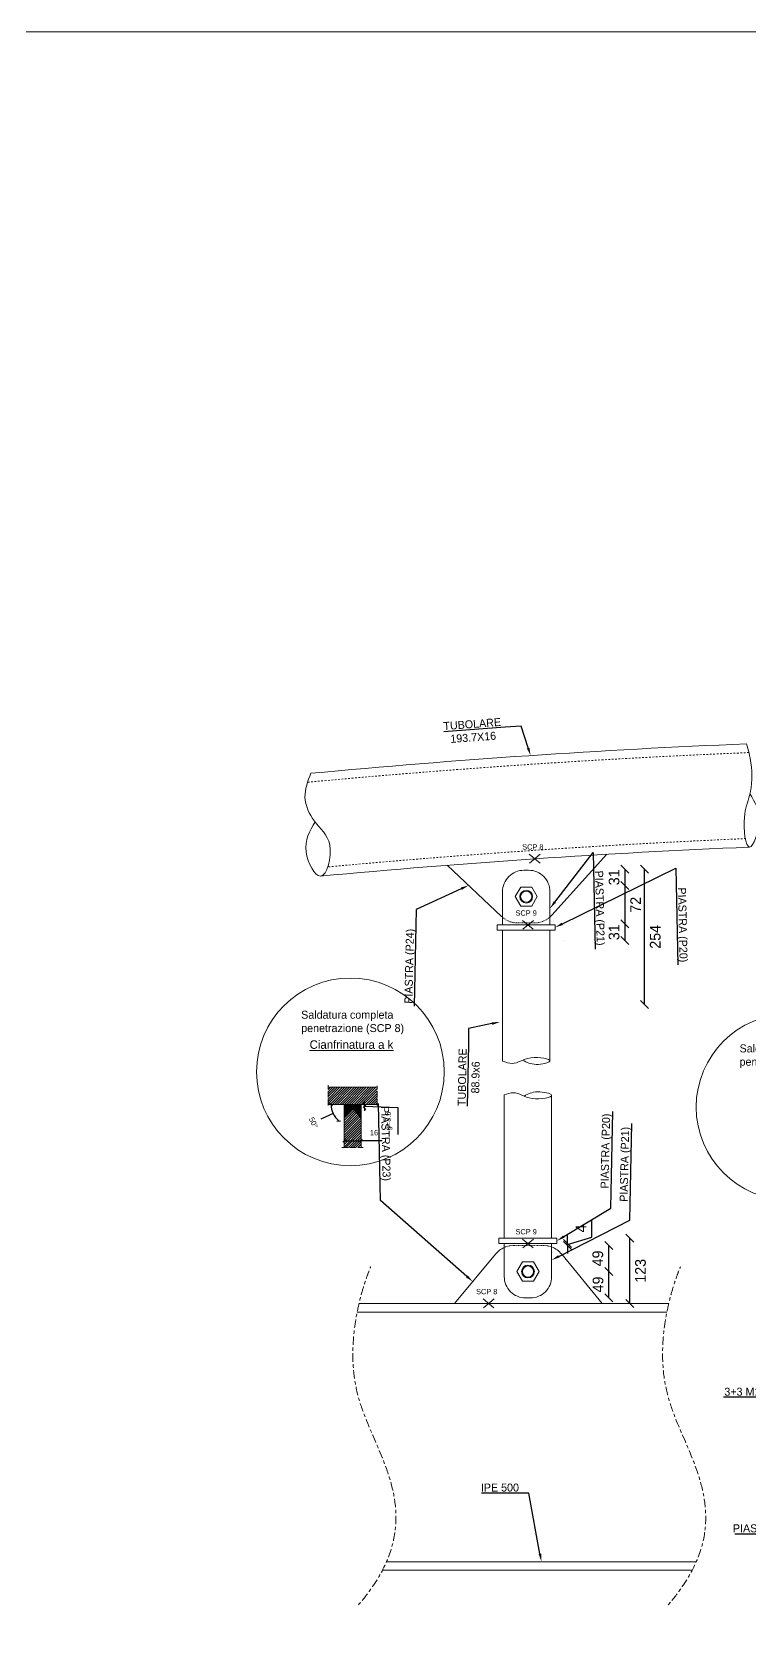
# Model space of a CAD drawing. Header units: millimetres. Extents: x -6949 to 549764, y -83146 to 127128.
# Drawn here: x 57892 to 59238, y -46576 to -43576 of the extents above; entities that cross this region are included whole.
import ezdxf
from ezdxf import colors
from ezdxf.entities.mleader import LeaderData, LeaderLine
from ezdxf.math import Vec2, Vec3

# ---------------------------------------------------------------- set-up
doc = ezdxf.new("R2010")
doc.units = ezdxf.units.MM
for name, pattern in [('ACAD_ISO02W100', [15, 12, -3]), ('Centro', [31.75, 6.35, -4.7625, 15.875, -4.7625]), ('Tratto', [6.35, 3.175, -3.175])]:
    doc.linetypes.add(name, pattern=pattern)
for name, color, linetype, lineweight in [('bulloni', 5, 'Continuous', 9), ('LINEA DI SEZIONE', 1, 'Centro', 9), ('piastra', 6, 'Continuous', 18), ('S-BEAM', 5, 'Continuous', 18), ('sezione', 1, 'ACAD_ISO02W100', 20), ('tratteggio', 253, 'Tratto', 15)]:
    doc.layers.add(name, color=color, linetype=linetype, lineweight=lineweight)
doc.layers.add('quote', color=7, linetype='Continuous', lineweight=5, true_color=0x383838)
doc.styles.get("Standard").update_dxf_attribs({"font": ''})
doc.styles.get('Standard').set_extended_font_data('Bahnschrift Light')
doc.dimstyles.new('per cianfrini', dxfattribs={"dimtxt": 10, "dimasz": 5, "dimexe": 0.18, "dimexo": 0.0625, "dimgap": 10, "dimtad": 2, "dimdec": 0, "dimlfac": 0.5, "dimzin": 0, "dimdsep": 46, "dimtxsty": 'Standard', "dimblk": 'OBLIQUE', "dimcen": 0, "dimse1": 1, "dimse2": 1, "dimadec": 0, "dimazin": 0, "dimtfac": 1, "dimtdec": 0, "dimtofl": 0, "dimtmove": 1, "dimatfit": 3, "dimfxl": 1, "dimtolj": 1, "dimtzin": 0, "dimarcsym": 1})
doc.dimstyles.new('Q 1_15', dxfattribs={"dimtxt": 20, "dimasz": 15, "dimexe": 0.18, "dimexo": 0.0625, "dimgap": 10, "dimtad": 2, "dimdec": 0, "dimzin": 0, "dimdsep": 46, "dimtxsty": 'Standard', "dimblk": 'OBLIQUE', "dimcen": 0, "dimse1": 1, "dimse2": 1, "dimadec": 0, "dimazin": 0, "dimtfac": 1, "dimtdec": 0, "dimtofl": 0, "dimtmove": 1, "dimatfit": 3, "dimfxl": 1, "dimtolj": 1, "dimtzin": 0, "dimarcsym": 1})

# ---------------------------------------------------------------- blocks, each defined once
blk = doc.blocks.new('_Oblique')
at = {"color": 0, "linetype": 'ByBlock', "lineweight": -2}
blk.add_line((-0.5, -0.5), (0.5, 0.5), dxfattribs=at)
blk = doc.blocks.new('*D1170')
at = {"layer": 'Defpoints', "color": 0, "transparency": 16777216}
for p in [(58888.6, -45145.5), (58858.7, -45176.7), (59003.7, -45176.7)]:
    blk.add_point(p, dxfattribs=at)
at = {"layer": 'quote', "color": 0, "lineweight": -2, "transparency": 16777216}
blk.add_line((59003.7, -45145.5), (59003.7, -45176.7), dxfattribs=at)
at = {"layer": 'quote', "color": 0, "lineweight": -2, "transparency": 16777216, "xscale": 15, "yscale": 15, "zscale": 15}
for p, rotation in [((59003.7, -45145.5), 90), ((59003.7, -45176.7), 270)]:
    blk.add_blockref('_Oblique', p, dxfattribs=dict(at, rotation=rotation))
at = {"layer": 'quote', "color": 0, "transparency": 16777216, "insert": (58983.5, -45161.1), "char_height": 20, "attachment_point": 5, "rotation": 90}
blk.add_mtext('\\A1;31', dxfattribs=at)
blk = doc.blocks.new('*D1171')
at = {"layer": 'Defpoints', "color": 0, "transparency": 16777216}
for p in [(58858.7, -45176.7), (58858.7, -45248.5), (59003.7, -45248.5)]:
    blk.add_point(p, dxfattribs=at)
at = {"layer": 'quote', "color": 0, "lineweight": -2, "transparency": 16777216}
blk.add_line((59003.7, -45176.7), (59003.7, -45248.5), dxfattribs=at)
at = {"layer": 'quote', "color": 0, "lineweight": -2, "transparency": 16777216, "xscale": 15, "yscale": 15, "zscale": 15}
for p, rotation in [((59003.7, -45176.7), 90), ((59003.7, -45248.5), 270)]:
    blk.add_blockref('_Oblique', p, dxfattribs=dict(at, rotation=rotation))
at = {"layer": 'quote', "color": 0, "transparency": 16777216, "insert": (59023.8, -45212.6), "char_height": 20, "attachment_point": 5, "rotation": 90}
blk.add_mtext('\\A1;72', dxfattribs=at)
blk = doc.blocks.new('*D1172')
at = {"layer": 'Defpoints', "color": 0, "transparency": 16777216}
for p in [(58858.7, -45248.5), (58888.8, -45279.5), (59003.7, -45279.5)]:
    blk.add_point(p, dxfattribs=at)
at = {"layer": 'quote', "color": 0, "lineweight": -2, "transparency": 16777216}
blk.add_line((59003.7, -45248.5), (59003.7, -45279.5), dxfattribs=at)
at = {"layer": 'quote', "color": 0, "lineweight": -2, "transparency": 16777216, "xscale": 15, "yscale": 15, "zscale": 15}
for p, rotation in [((59003.7, -45248.5), 90), ((59003.7, -45279.5), 270)]:
    blk.add_blockref('_Oblique', p, dxfattribs=dict(at, rotation=rotation))
at = {"layer": 'quote', "color": 0, "transparency": 16777216, "insert": (58983.5, -45264), "char_height": 20, "attachment_point": 5, "rotation": 90}
blk.add_mtext('\\A1;31', dxfattribs=at)
blk = doc.blocks.new('*D1173')
at = {"layer": 'Defpoints', "color": 0, "transparency": 16777216}
for p in [(58888.6, -45145.5), (59040.4, -45145.5), (58883.8, -45399.8)]:
    blk.add_point(p, dxfattribs=at)
at = {"layer": 'quote', "color": 0, "lineweight": -2, "transparency": 16777216}
blk.add_line((59040.4, -45399.8), (59040.4, -45145.5), dxfattribs=at)
at = {"layer": 'quote', "color": 0, "lineweight": -2, "transparency": 16777216, "xscale": 15, "yscale": 15, "zscale": 15}
for p, rotation in [((59040.4, -45145.5), 90), ((59040.4, -45399.8), 270)]:
    blk.add_blockref('_Oblique', p, dxfattribs=dict(at, rotation=rotation))
at = {"layer": 'quote', "color": 0, "transparency": 16777216, "insert": (59060.6, -45272.6), "char_height": 20, "attachment_point": 5, "rotation": 90}
blk.add_mtext('\\A1;254', dxfattribs=at)
blk = doc.blocks.new('*D1174')
at = {"layer": 'Defpoints', "color": 0, "transparency": 16777216}
for p in [(58821.9, -45837.5), (59012.8, -45837.5), (58817, -45960)]:
    blk.add_point(p, dxfattribs=at)
at = {"layer": 'quote', "color": 0, "lineweight": -2, "transparency": 16777216}
blk.add_line((59012.8, -45960), (59012.8, -45837.5), dxfattribs=at)
at = {"layer": 'quote', "color": 0, "lineweight": -2, "transparency": 16777216, "xscale": 15, "yscale": 15, "zscale": 15}
for p, rotation in [((59012.8, -45837.5), 90), ((59012.8, -45960), 270)]:
    blk.add_blockref('_Oblique', p, dxfattribs=dict(at, rotation=rotation))
at = {"layer": 'quote', "color": 0, "transparency": 16777216, "insert": (59033, -45898.8), "char_height": 20, "attachment_point": 5, "rotation": 90}
blk.add_mtext('\\A1;123', dxfattribs=at)
blk = doc.blocks.new('*D1175')
at = {"layer": 'Defpoints', "color": 0, "transparency": 16777216}
for p in [(58822, -45900.1), (58973.5, -45900.1), (58822, -45949.6)]:
    blk.add_point(p, dxfattribs=at)
at = {"layer": 'quote', "color": 0, "lineweight": -2, "transparency": 16777216}
blk.add_line((58973.5, -45949.6), (58973.5, -45900.1), dxfattribs=at)
at = {"layer": 'quote', "color": 0, "lineweight": -2, "transparency": 16777216, "xscale": 15, "yscale": 15, "zscale": 15}
for p, rotation in [((58973.5, -45900.1), 90), ((58973.5, -45949.6), 270)]:
    blk.add_blockref('_Oblique', p, dxfattribs=dict(at, rotation=rotation))
at = {"layer": 'quote', "color": 0, "transparency": 16777216, "insert": (58953.4, -45924.4), "char_height": 20, "attachment_point": 5, "rotation": 90}
blk.add_mtext('\\A1;49', dxfattribs=at)
blk = doc.blocks.new('*D1176')
at = {"layer": 'Defpoints', "color": 0, "transparency": 16777216}
for p in [(58822, -45851.1), (58973.5, -45851.1), (58822, -45900.1)]:
    blk.add_point(p, dxfattribs=at)
at = {"layer": 'quote', "color": 0, "lineweight": -2, "transparency": 16777216}
blk.add_line((58973.5, -45900.1), (58973.5, -45851.1), dxfattribs=at)
at = {"layer": 'quote', "color": 0, "lineweight": -2, "transparency": 16777216, "xscale": 15, "yscale": 15, "zscale": 15}
for p, rotation in [((58973.5, -45851.1), 90), ((58973.5, -45900.1), 270)]:
    blk.add_blockref('_Oblique', p, dxfattribs=dict(at, rotation=rotation))
at = {"layer": 'quote', "color": 0, "transparency": 16777216, "insert": (58953, -45875.6), "char_height": 20, "attachment_point": 5, "rotation": 90}
blk.add_mtext('\\A1;49', dxfattribs=at)
blk = doc.blocks.new('*D1177')
at = {"layer": 'Defpoints', "color": 0, "transparency": 16777216}
for p in [(58817, -45847.5), (58817, -45851.1), (58896.2, -45847.5)]:
    blk.add_point(p, dxfattribs=at)
at = {"layer": 'quote', "color": 0, "lineweight": -2, "transparency": 16777216}
for p, q in [((58941.4, -45835.7), (58941.4, -45802.9)), ((58896.2, -45847.5), (58896.2, -45832.5)), ((58896.2, -45849.3), (58941.4, -45835.7)), ((58896.2, -45851.1), (58896.2, -45847.5)), ((58896.2, -45851.1), (58896.2, -45866.1))]:
    blk.add_line(p, q, dxfattribs=at)
at = {"layer": 'quote', "color": 0, "lineweight": -2, "transparency": 16777216, "xscale": 15, "yscale": 15, "zscale": 15}
for p, rotation in [((58896.2, -45847.5), 270), ((58896.2, -45851.1), 90)]:
    blk.add_blockref('_Oblique', p, dxfattribs=dict(at, rotation=rotation))
at = {"layer": 'quote', "color": 0, "transparency": 16777216, "insert": (58921.4, -45819.3), "char_height": 20, "attachment_point": 5, "rotation": 90}
blk.add_mtext('\\A1;4', dxfattribs=at)
blk = doc.blocks.new('*D1920')
at = {"layer": 'Defpoints', "color": 0, "transparency": 16777216}
for p in [(58503.3, -45586.7), (58515.4, -45586.7), (58493.3, -45593.7)]:
    blk.add_point(p, dxfattribs=at)
at = {"layer": 'quote', "color": 0, "lineweight": -2, "transparency": 16777216}
for p, q in [((58515.4, -45586.7), (58515.4, -45581.7)), ((58515.4, -45593.7), (58515.4, -45586.7)), ((58515.4, -45590.2), (58577.8, -45592.6)), ((58577.8, -45592.6), (58577.8, -45643.1)), ((58515.4, -45593.7), (58515.4, -45598.7))]:
    blk.add_line(p, q, dxfattribs=at)
at = {"layer": 'quote', "color": 0, "lineweight": -2, "transparency": 16777216, "xscale": 5, "yscale": 5, "zscale": 5}
for p, rotation in [((58515.4, -45586.7), 270), ((58515.4, -45593.7), 90)]:
    blk.add_blockref('_Oblique', p, dxfattribs=dict(at, rotation=rotation))
at = {"layer": 'quote', "color": 0, "transparency": 16777216, "insert": (58561.3, -45617.9), "char_height": 10, "attachment_point": 5, "rotation": 90}
blk.add_mtext('\\A1;g=3.5', dxfattribs=at)
blk = doc.blocks.new('*D1921')
at = {"layer": 'Defpoints', "color": 0, "transparency": 16777216}
for p in [(58477.3, -45609.6), (58509.3, -45609.6), (58509.3, -45655)]:
    blk.add_point(p, dxfattribs=at)
at = {"layer": 'quote', "color": 0, "lineweight": -2, "transparency": 16777216}
for p in [(58477.3, -45655), (58548.7, -45655)]:
    blk.add_line(p, (58509.3, -45655), dxfattribs=at)
at = {"layer": 'quote', "color": 0, "lineweight": -2, "transparency": 16777216, "xscale": 5, "yscale": 5, "zscale": 5, "rotation": 180}
blk.add_blockref('_Oblique', (58477.3, -45655), dxfattribs=at)
at = {"layer": 'quote', "color": 0, "lineweight": -2, "transparency": 16777216, "xscale": 5, "yscale": 5, "zscale": 5}
blk.add_blockref('_Oblique', (58509.3, -45655), dxfattribs=at)
at = {"layer": 'quote', "color": 0, "transparency": 16777216, "insert": (58533.5, -45639.9), "char_height": 10, "attachment_point": 5}
blk.add_mtext('\\A1;16', dxfattribs=at)
blk = doc.blocks.new('*D1922')
at = {"layer": 'Defpoints', "color": 0, "transparency": 16777216}
for p in [(58447.6, -45586.7), (58493.3, -45586.7), (58539, -45586.7), (58454.6, -45598.3), (58478.1, -45604.8)]:
    blk.add_point(p, dxfattribs=at)
at = {"layer": 'quote', "color": 0, "lineweight": -2, "transparency": 16777216}
blk.add_line((58456.7, -45603.8), (58433.6, -45614.6), dxfattribs=at)
blk.add_arc((58493.3, -45586.7), 40.4, 180, 230, dxfattribs=at)
at = {"layer": 'quote', "color": 0, "lineweight": -2, "transparency": 16777216, "xscale": 5, "yscale": 5, "zscale": 5}
for p, rotation in [((58452.9, -45586.7), 89.99999999999683), ((58467.3, -45617.7), 319.9999999999724)]:
    blk.add_blockref('_Oblique', p, dxfattribs=dict(at, rotation=rotation))
at = {"layer": 'quote', "color": 0, "transparency": 16777216, "insert": (58419.9, -45621), "char_height": 10, "attachment_point": 5, "rotation": 295}
blk.add_mtext('\\A1;50°', dxfattribs=at)
blk = doc.blocks.new('x')
at = {"layer": 'quote', "color": 1, "lineweight": 20}
for p, q in [((12519.8, -46826.5), (12540.1, -46842.9)), ((12540.6, -46826.5), (12520.3, -46842.9))]:
    blk.add_line(p, q, dxfattribs=at)

msp = doc.modelspace()

# ---------------------------------------------------------------- hatches: boundary and pattern name
at = {"layer": 'quote', "true_color": 0xc7c8ca}
h = msp.add_hatch(dxfattribs=at)
h.set_pattern_fill('ANSI31', color=9)
h.set_pattern_definition([(45, (46476.9827, 932.1212), (-2.24506403, 2.24506403), [])])
h.paths.add_polyline_path([(58539, -45554.7), (58539, -45586.7), (58447.6, -45586.7), (58447.6, -45554.7)])
at = {"layer": 'quote'}
h = msp.add_hatch(color=0, dxfattribs=at)
h.dxf.hatch_style = 1
h.paths.add_polyline_path([(58477.3, -45612.8), (58493.3, -45593.7), (58509.3, -45612.8), (58509.3, -45586.7), (58477.3, -45586.7)])
at = {"layer": 'quote', "true_color": 0xc7c8ca}
h = msp.add_hatch(dxfattribs=at)
h.set_pattern_fill('ANSI31', color=9)
h.set_pattern_definition([(45, (46357.688, 486.612), (-2.24506403, 2.24506403), [])])
h.paths.add_polyline_path([(58477.3, -45667.6), (58509.3, -45667.6), (58509.3, -45612.8), (58493.3, -45593.7), (58477.3, -45612.8)])

# ---------------------------------------------------------------- linework, layer by layer
msp.add_line((58888.6, -45279.8), (58888.6, -45279.8))
at = {"layer": 'bulloni'}
for points in [[(58797.9, -45197.3), (58808.3, -45215.3), (58829.1, -45215.3), (58839.5, -45197.3), (58829.1, -45179.3), (58808.3, -45179.3)], [(58801.2, -45900.1), (58811.6, -45918.1), (58832.4, -45918.1), (58842.7, -45900.1), (58832.4, -45882.1), (58811.6, -45882.1)]]:
    msp.add_lwpolyline(points, close=True, dxfattribs=at)
for centre, radius in [((58818.7, -45197.3), 12), ((58818.7, -45197.3), 10.5), ((58822, -45900.1), 12), ((58822, -45900.1), 10.5)]:
    msp.add_circle(centre, radius, dxfattribs=at)
at = {"layer": 'LINEA DI SEZIONE'}
for points in [[(58504.2, -46525.1), (58647.3, -46359.2), (58418.2, -46134.8), (58527.2, -45891.4), (58527.2, -45891.4)], [(59084.8, -46525.1), (59228, -46359.2), (58998.8, -46134.8), (59107.8, -45891.4), (59107.8, -45891.4)]]:
    msp.add_open_spline(points, degree=3, dxfattribs=at)
at = {"layer": 'piastra'}
for points in [[(58670.8, -45138.4), (58772.4, -45234.4, 0.014098), (58774.3, -45236.1, 0.014098)], [(58863.2, -45235.6, 0.029374), (58866.9, -45231.9), (58969.8, -45117.9)], [(58777.5, -45855, 0.116767), (58761, -45867.5), (58684.3, -45960.1)], [(58961, -45960.1), (58885.2, -45867.6, 0.130861), (58866.4, -45854.1, 0.130861)]]:
    msp.add_lwpolyline(points, format="xyb", dxfattribs=at)
for points in [[(58774.3, -45249.9), (58863.2, -45249.9), (58863.2, -45187.8, 0.414214), (58823.2, -45147.8), (58814.3, -45147.8, 0.414214), (58774.3, -45187.8)], [(58777.5, -45847.5), (58866.4, -45847.5), (58866.4, -45909.6, -0.414214), (58826.4, -45949.6), (58817.5, -45949.6, -0.414214), (58777.5, -45909.6)]]:
    msp.add_lwpolyline(points, format="xyb", close=True, dxfattribs=at)
for points in [[(58888.8, -45207.6), (58888.6, -45207.6)], [(58752.4, -45878), (58752.5, -45878)], [(58753.7, -45878), (58753.8, -45878)], [(58892.4, -45878), (58892.2, -45878)], [(58893.7, -45878), (58893.6, -45878)], [(58893.7, -45878), (58893.6, -45878)]]:
    msp.add_lwpolyline(points, dxfattribs=at)
for points in [[(58764.1, -45249.9), (58764.1, -45259.9), (58873, -45259.9), (58873, -45249.9)], [(58767.4, -45847.5), (58767.4, -45837.5), (58876.3, -45837.5), (58876.3, -45847.5)]]:
    msp.add_lwpolyline(points, close=True, dxfattribs=at)
at = {"layer": 'quote'}
msp.add_lwpolyline([(54842.5, -43576.3), (60942.1, -43576.3), (60942.1, -48651.9), (54842.5, -48651.9)], close=True, dxfattribs=at)
for centre, radius in [((58489.1, -45525.8), 175.9), ((59311.6, -45591.8), 174.3)]:
    msp.add_circle(centre, radius, dxfattribs=at)
at = {"layer": 'S-BEAM'}
msp.add_line((58505.2, -45960.1), (59085.8, -45960.1), dxfattribs=at)
for points in [[(58774.1, -45259.9), (58863, -45259.9), (58863, -45505.5)], [(58774.1, -45505.6), (58774.1, -45259.9)], [(58539, -45554.7), (58447.6, -45554.7)], [(58539, -45586.7), (58447.6, -45586.7)], [(58477.3, -45586.7), (58477.3, -45667.6)], [(58509.3, -45586.7), (58509.3, -45667.6)], [(58777.4, -45569), (58777.5, -45837.5)], [(58777.5, -45837.5), (58866.4, -45837.5), (58866.3, -45569.4)], [(58493.3, -45593.7), (58477.3, -45612.8)], [(58493.3, -45593.7), (58509.3, -45612.8)], [(59082.4, -45976.1), (58501.7, -45976.1)], [(58505.2, -45960.1), (59085.8, -45960.1)], [(59129.9, -46460.1), (58549.2, -46460.1)], [(58556.9, -46444.1), (59137.5, -46444.1)]]:
    msp.add_lwpolyline(points, dxfattribs=at)
for radius, start, end in [(15655.2, 92.37293, 95.36898), (15461.5, 92.38161, 95.37268)]:
    msp.add_arc((59879.9, -60552.6), radius, start, end, dxfattribs=at)
for points in [[(59231.7, -44910.8), (59239.9, -44946.6), (59237.4, -45007.4), (59227.6, -45048.5), (59237.4, -45104.4), (59255.5, -45057.1), (59238, -45004.8)], [(58415, -44966.1), (58404, -45010.6), (58421.7, -45055.8), (58450.3, -45100.2), (58433.1, -45158.9), (58406.1, -45113.6), (58422.9, -45057.3)], [(58774.1, -45505.6), (58792.2, -45510), (58827.4, -45499.4), (58863, -45505.5), (58837.4, -45511.8), (58812.3, -45503.9)], [(58777.4, -45569), (58794.7, -45565), (58829.9, -45575.5), (58866.3, -45569.4), (58839.9, -45563.2), (58814.9, -45571.1)]]:
    msp.add_spline(points, degree=3, dxfattribs=at)
at = {"layer": 'sezione'}
for points in [[(58447.6, -45589), (58447.6, -45550.7)], [(58539, -45589), (58539, -45552)], [(58472.8, -45667.6), (58513.3, -45667.6)]]:
    msp.add_lwpolyline(points, dxfattribs=at)
at = {"layer": 'tratteggio', "color": 30, "ltscale": 0.4}
for points in [[(58774.3, -45236.1, 0.177011), (58803.3, -45246.7), (58833.5, -45246.7, 0.128499), (58855.5, -45241)], [(58855.5, -45241, 0.052083), (58863.2, -45235.6, 0.052083)], [(58866.4, -45854.1, 0.091186), (58850.4, -45851.1), (58795.6, -45851.1, 0.104066), (58777.5, -45855)]]:
    msp.add_lwpolyline(points, format="xyb", dxfattribs=at)
at = {"layer": 'tratteggio'}
for centre, radius, start, end in [((59875.1, -60604.3), 15690.1, 92.33455, 95.3623), ((59916, -61003.8), 15930.1, 92.46596, 95.2952)]:
    msp.add_arc(centre, radius, start, end, dxfattribs=at)

# ---------------------------------------------------------------- block references
at = {"layer": 'quote'}
for p in [(46304.5, 1708.6), (46291.9, 1584.7), (46291.9, 987.2), (46218.1, 875)]:
    msp.add_blockref('x', p, dxfattribs=at)

# ---------------------------------------------------------------- texts
at = {"layer": 'quote', "color": 1, "char_height": 10, "attachment_point": 1}
for s, insert in [('SCP 8', (58811.1, -45099.1)), ('SCP 9', (58798.6, -45223)), ('SCP 9', (58798.6, -45820.5)), ('SCP 8', (58724.7, -45932.7))]:
    msp.add_mtext_dynamic_manual_height_columns(s, width=110.555, gutter_width=1, heights=[0], dxfattribs=dict(at, insert=insert))
at = {"layer": 'quote', "color": 0, "char_height": 15, "attachment_point": 1}
for s, width, insert in [('Saldatura completa penetrazione (SCP 8)', 210.242, (58396.9, -45411.2)), ('Saldatura completa penetrazione (SCP 9)', 210.46, (59218.6, -45474.3))]:
    msp.add_mtext_dynamic_manual_height_columns(s, width=width, gutter_width=1, heights=[0], dxfattribs=dict(at, insert=insert))
at = {"layer": 'quote', "insert": (58399.5, -45466.6), "char_height": 16, "attachment_point": 1}
msp.add_mtext_dynamic_manual_height_columns('\\A1;\\pxqc;{\\LCianfrinatura a k}', width=183.312, gutter_width=2, heights=[0], dxfattribs=at)

# ---------------------------------------------------------------- dimensions: what is measured, and where the dimension line sits
at = {"layer": 'quote'}
for base, p1, p2, picture, middle in [((59003.7, -45176.7), (58888.6, -45145.5), (58858.7, -45176.7), '*D1170', (59003.7, -45161.1)), ((59003.7, -45279.5), (58858.7, -45248.5), (58888.8, -45279.5), '*D1172', (59003.7, -45264)), ((58973.5, -45851.1), (58822, -45900.1), (58822, -45851.1), '*D1176', (58973.1, -45875.6)), ((58973.52, -45900.1438), (58821.965, -45949.6132), (58821.9648, -45900.1438), '*D1175', (58973.52, -45924.4243))]:
    dim = msp.add_linear_dim(base=base, p1=p1, p2=p2, angle=90, dimstyle='Q 1_15', dxfattribs=at)
    dim.commit()
    dim.dimension.update_dxf_attribs({"geometry": picture, "text_midpoint": middle, "dimtype": 160})
for base, p1, p2, picture, middle in [((59040.4, -45145.5), (58883.8, -45399.8), (58888.6, -45145.5), '*D1173', (59060.6, -45272.6)), ((59003.7, -45248.5), (58858.7, -45176.7), (58858.7, -45248.5), '*D1171', (59023.8, -45212.6)), ((58896.2, -45847.5), (58817, -45851.1), (58817, -45847.5), '*D1177', (58921.4, -45825.7)), ((59012.7964, -45837.4709), (58816.9648, -45960.031), (58821.8514, -45837.4709), '*D1174', (59033.0027, -45898.751))]:
    dim = msp.add_linear_dim(base=base, p1=p1, p2=p2, angle=90, dimstyle='Q 1_15', dxfattribs=at)
    dim.commit()
    dim.dimension.update_dxf_attribs({"geometry": picture, "text_midpoint": middle})
dim = msp.add_angular_dim_2l(base=(58454.6, -45598.3), line1=((58539, -45586.7), (58447.6, -45586.7)), line2=((58493.3, -45586.7), (58478.1, -45604.8)), dimstyle='per cianfrini', dxfattribs=at)
dim.commit()
dim.dimension.update_dxf_attribs({"geometry": '*D1922', "text_midpoint": (58419.9, -45621)})
dim = msp.add_linear_dim(base=(58515.4, -45586.7), p1=(58493.3, -45593.7), p2=(58503.3, -45586.7), angle=270, text='g=3.5', dimstyle='per cianfrini', dxfattribs=at)
dim.commit()
dim.dimension.update_dxf_attribs({"geometry": '*D1920', "text_midpoint": (58577.8, -45602.6), "dimtype": 160})
dim = msp.add_linear_dim(base=(58509.3, -45655), p1=(58477.3, -45609.6), p2=(58509.3, -45609.6), text='16', dimstyle='per cianfrini', dxfattribs=at)
dim.commit()
dim.dimension.update_dxf_attribs({"geometry": '*D1921', "text_midpoint": (58533.5, -45651.7), "dimtype": 160})

# ---------------------------------------------------------------- leaders
ml = msp.add_multileader_mtext('Standard', dxfattribs=at)
ml.set_content('TUBOLARE\\P193.7X16 ', color=256)
ml.set_leader_properties()
ml.build(insert=Vec2(0, 0))
ml.multileader.update_dxf_attribs({"text_left_attachment_type": 5, "text_right_attachment_type": 6, "dogleg_length": 30, "arrow_head_size": 15})
ctx = ml.context
ctx.base_point, ctx.char_height, ctx.arrow_head_size, ctx.landing_gap_size, ctx.plane_origin, ctx.plane_x_axis, ctx.plane_y_axis = Vec3(58659.1, -44913.8), 15, 15, 10, Vec3(59250.9, -44818.9), Vec3(0.997292, 0.073537), Vec3(-0.073537, 0.997292)
ctx.left_attachment, ctx.right_attachment, ctx.text_align_type = 5, 6, 1
notes = []
notes.append((ctx, [(1, (1, 1, 0), (58809.1, -44877.4), (-0.997292, -0.073537), 30, [(0, [(58826.9, -44932.8)], 0, [])])]))
ctx.mtext.insert, ctx.mtext.text_direction, ctx.mtext.rotation, ctx.mtext.alignment, ctx.mtext.flow_direction = Vec3(58716.9, -44866.2), Vec3(0.997292, 0.073537), 0.073603, 2, 5
ml = msp.add_multileader_mtext('Standard', dxfattribs=at)
ml.set_content('PIASTRA (P21) ', color=256)
ml.set_leader_properties()
ml.build(insert=Vec2(0, 0))
ml.multileader.update_dxf_attribs({"text_left_attachment_type": 5, "text_right_attachment_type": 6, "dogleg_length": 30, "arrow_head_size": 15})
ctx = ml.context
ctx.base_point, ctx.char_height, ctx.arrow_head_size, ctx.landing_gap_size, ctx.plane_origin, ctx.plane_x_axis, ctx.plane_y_axis = Vec3(58946.2, -45293.3), 15, 15, 10, Vec3(58961.7, -44875.7), Vec3(-0.022039, 0.999757), Vec3(-0.999757, -0.022039)
ctx.left_attachment, ctx.right_attachment, ctx.text_align_type = 5, 6, 1
notes.append((ctx, [(1, (1, 1, 0), (58943.9, -45114.7), (0.022039, -0.999757), 30, [(0, [(58863.2, -45219.3)], 0, [])])]))
ctx.mtext.insert, ctx.mtext.text_direction, ctx.mtext.rotation, ctx.mtext.alignment, ctx.mtext.flow_direction = Vec3(58964.4, -45218.6), Vec3(0.022039, -0.999757), 4.734429, 2, 5
ml = msp.add_multileader_mtext('Standard', dxfattribs=at)
ml.set_content('PIASTRA (P20) ', color=256)
ml.set_leader_properties()
ml.build(insert=Vec2(0, 0))
ml.multileader.update_dxf_attribs({"text_left_attachment_type": 5, "text_right_attachment_type": 6, "dogleg_length": 30, "arrow_head_size": 15})
ctx = ml.context
ctx.base_point, ctx.char_height, ctx.arrow_head_size, ctx.landing_gap_size, ctx.plane_origin, ctx.plane_x_axis, ctx.plane_y_axis = Vec3(59101.5, -45327), 15, 15, 10, Vec3(58961.5, -44779.5), Vec3(-0.022039, 0.999757), Vec3(-0.999757, -0.022039)
ctx.left_attachment, ctx.right_attachment, ctx.text_align_type = 5, 6, 1
notes.append((ctx, [(1, (1, 1, 0), (59099.1, -45143.8), (0.022039, -0.999757), 30, [(0, [(58873, -45254.9)], 0, [])])]))
ctx.mtext.insert, ctx.mtext.text_direction, ctx.mtext.rotation, ctx.mtext.alignment, ctx.mtext.flow_direction = Vec3(59119.7, -45250), Vec3(0.022039, -0.999757), 4.734429, 2, 5
ml = msp.add_multileader_mtext('Standard', dxfattribs=at)
ml.set_content('PIASTRA (P24) ', color=256)
ml.set_leader_properties()
ml.build(insert=Vec2(0, 0))
ml.multileader.update_dxf_attribs({"text_left_attachment_type": 5, "text_right_attachment_type": 6, "dogleg_length": 30, "arrow_head_size": 15})
ctx = ml.context
ctx.base_point, ctx.char_height, ctx.arrow_head_size, ctx.landing_gap_size, ctx.plane_origin, ctx.plane_x_axis, ctx.plane_y_axis = Vec3(58609.9, -45404.8), 15, 15, 10, Vec3(58641.4, -44739.7), Vec3(0.022819, 0.99974), Vec3(-0.99974, 0.022819)
ctx.left_attachment, ctx.right_attachment, ctx.text_align_type = 5, 6, 1
notes.append((ctx, [(1, (1, 1, 0), (58612.5, -45221.2), (-0.022819, -0.99974), 30, [(0, [(58710.7, -45176.2)], 0, [])])]))
ctx.mtext.insert, ctx.mtext.text_direction, ctx.mtext.rotation, ctx.mtext.alignment, ctx.mtext.flow_direction = Vec3(58591.8, -45327.6), Vec3(0.022819, 0.99974), 1.547975, 2, 5
ml = msp.add_multileader_mtext('Standard', dxfattribs=at)
ml.set_content('TUBOLARE\\P\\pxqc;88.9x6', color=256)
ml.set_leader_properties()
ml.build(insert=Vec2(0, 0))
ml.multileader.update_dxf_attribs({"text_left_attachment_type": 5, "text_right_attachment_type": 6, "dogleg_length": 30, "arrow_head_size": 15})
ctx = ml.context
ctx.base_point, ctx.char_height, ctx.arrow_head_size, ctx.landing_gap_size, ctx.plane_origin, ctx.plane_x_axis, ctx.plane_y_axis = Vec3(58733.3, -45597.6), 15, 15, 10, Vec3(58694.6, -44999.5), Vec3(0.018083, 0.999836), Vec3(-0.999836, 0.018083)
ctx.left_attachment, ctx.right_attachment, ctx.text_align_type = 5, 6, 1
notes.append((ctx, [(1, (1, 1, 0), (58710.8, -45444.8), (-0.018083, -0.999836), 30, [(0, [(58769.2, -45432.2)], 0, [])])]))
ctx.mtext.insert, ctx.mtext.text_direction, ctx.mtext.rotation, ctx.mtext.alignment, ctx.mtext.flow_direction = Vec3(58691.1, -45535.6), Vec3(0.018083, 0.999836), 1.552712, 2, 5
ml = msp.add_multileader_mtext('Standard', dxfattribs=at)
ml.set_content('PIASTRA (P23) ', color=256)
ml.set_leader_properties()
ml.build(insert=Vec2(0, 0))
ml.multileader.update_dxf_attribs({"text_left_attachment_type": 5, "text_right_attachment_type": 6, "dogleg_length": 30, "arrow_head_size": 15})
ctx = ml.context
ctx.base_point, ctx.char_height, ctx.arrow_head_size, ctx.landing_gap_size, ctx.plane_origin, ctx.plane_x_axis, ctx.plane_y_axis = Vec3(58545, -45736.7), 15, 15, 10, Vec3(58638.8, -46352.1), Vec3(-0.022819, 0.99974), Vec3(-0.99974, -0.022819)
ctx.left_attachment, ctx.right_attachment, ctx.text_align_type = 5, 6, 1
notes.append((ctx, [(1, (1, 1, 0), (58545.7, -45766.7), (-0.022819, 0.99974), 30, [(0, [(58718.7, -45919.1)], 0, [])])]))
ctx.mtext.insert, ctx.mtext.text_direction, ctx.mtext.rotation, ctx.mtext.alignment, ctx.mtext.flow_direction = Vec3(58563.1, -45659.9), Vec3(0.022819, -0.99974), 4.73521, 2, 5
ml = msp.add_multileader_mtext('Standard', dxfattribs=at)
ml.set_content('PIASTRA (P21) ', color=256)
ml.set_leader_properties()
ml.build(insert=Vec2(0, 0))
ml.multileader.update_dxf_attribs({"text_left_attachment_type": 5, "text_right_attachment_type": 6, "dogleg_length": 30, "arrow_head_size": 15})
ctx = ml.context
ctx.base_point, ctx.char_height, ctx.arrow_head_size, ctx.landing_gap_size, ctx.plane_origin, ctx.plane_x_axis, ctx.plane_y_axis = Vec3(59013.5, -45773.7), 15, 15, 10, Vec3(58963.8, -46213.7), Vec3(0.022039, 0.999757), Vec3(-0.999757, 0.022039)
ctx.left_attachment, ctx.right_attachment, ctx.text_align_type = 5, 6, 1
notes.append((ctx, [(1, (1, 1, 0), (59012.8, -45803.7), (0.022039, 0.999757), 30, [(0, [(58866.4, -45878.5)], 0, [])])]))
ctx.mtext.insert, ctx.mtext.text_direction, ctx.mtext.rotation, ctx.mtext.alignment, ctx.mtext.flow_direction = Vec3(58995.3, -45698.9), Vec3(0.022039, 0.999757), 1.548756, 2, 5
ml = msp.add_multileader_mtext('Standard', dxfattribs=at)
ml.set_content('PIASTRA (P20) ', color=256)
ml.set_leader_properties()
ml.build(insert=Vec2(0, 0))
ml.multileader.update_dxf_attribs({"text_left_attachment_type": 5, "text_right_attachment_type": 6, "dogleg_length": 30, "arrow_head_size": 15})
ctx = ml.context
ctx.base_point, ctx.char_height, ctx.arrow_head_size, ctx.landing_gap_size, ctx.plane_origin, ctx.plane_x_axis, ctx.plane_y_axis = Vec3(58977.6, -45751.1), 15, 15, 10, Vec3(58916.8, -46275.3), Vec3(0.022039, 0.999757), Vec3(-0.999757, 0.022039)
ctx.left_attachment, ctx.right_attachment, ctx.text_align_type = 5, 6, 1
notes.append((ctx, [(1, (1, 1, 0), (58977, -45781.1), (0.022039, 0.999757), 30, [(0, [(58876.3, -45842.5)], 0, [])])]))
ctx.mtext.insert, ctx.mtext.text_direction, ctx.mtext.rotation, ctx.mtext.alignment, ctx.mtext.flow_direction = Vec3(58959.5, -45674), Vec3(0.022039, 0.999757), 1.548756, 2, 5
ml = msp.add_multileader_mtext('Standard', dxfattribs=at)
ml.set_content('3+3 M18-8.8', color=256)
ml.set_leader_properties()
ml.build(insert=Vec2(0, 0))
ml.multileader.update_dxf_attribs({"text_left_attachment_type": 5, "text_right_attachment_type": 6, "dogleg_length": 30, "arrow_head_size": 15})
ctx = ml.context
ctx.base_point, ctx.char_height, ctx.arrow_head_size, ctx.landing_gap_size, ctx.plane_origin = Vec3(59184.4, -46136), 15, 15, 10, Vec3(59373.7, -46136)
ctx.left_attachment, ctx.right_attachment, ctx.text_align_type = 5, 6, 2
notes.append((ctx, [(1, (1, 1, 0), (59343.3, -46135.9), (-1, 0), 30, [(1, [(59488.7, -46136), (59578.7, -46136)], 0, [])])]))
ctx.mtext.insert, ctx.mtext.alignment, ctx.mtext.flow_direction = Vec3(59303.3, -46117.9), 3, 5
ml = msp.add_multileader_mtext('Standard', dxfattribs=at)
ml.set_content('IPE 500', color=256)
ml.set_leader_properties()
ml.build(insert=Vec2(0, 0))
ml.multileader.update_dxf_attribs({"text_left_attachment_type": 5, "text_right_attachment_type": 6, "dogleg_length": 30, "arrow_head_size": 15})
ctx = ml.context
ctx.base_point, ctx.char_height, ctx.arrow_head_size, ctx.landing_gap_size, ctx.plane_origin = Vec3(58728.7, -46315.8), 15, 15, 10, Vec3(58847.2, -46444.1)
ctx.left_attachment, ctx.right_attachment, ctx.text_align_type = 5, 6, 2
notes.append((ctx, [(0, (1, 1, 0), (58823.5, -46315.6), (-1, 0), 8.43, [(0, [(58847.2, -46444.1)], 0, [])])]))
ctx.mtext.insert, ctx.mtext.alignment, ctx.mtext.flow_direction = Vec3(58805.1, -46297.6), 3, 5
ml = msp.add_multileader_mtext('Standard', dxfattribs=at)
ml.set_content('PIASTRA (P22)', color=256)
ml.set_leader_properties()
ml.build(insert=Vec2(0, 0))
ml.multileader.update_dxf_attribs({"text_left_attachment_type": 5, "text_right_attachment_type": 6, "dogleg_length": 30, "arrow_head_size": 15})
ctx = ml.context
ctx.base_point, ctx.char_height, ctx.arrow_head_size, ctx.landing_gap_size, ctx.plane_origin = Vec3(59204.1, -46393.9), 15, 15, 10, Vec3(59541.2, -46307.6)
ctx.left_attachment, ctx.right_attachment, ctx.text_align_type = 5, 6, 2
notes.append((ctx, [(0, (1, 1, 0), (59365.1, -46392.3), (-1, 0), 8.43, [(0, [(59541.2, -46307.6)], 0, [])])]))
ctx.mtext.insert, ctx.mtext.alignment, ctx.mtext.flow_direction = Vec3(59346.6, -46374.1), 3, 5
for ctx, leaders in notes:
    for number, flags, end, landing, length, lines in leaders:
        leader = LeaderData()
        leader.index, (leader.has_last_leader_line, leader.has_dogleg_vector, leader.attachment_direction) = number, flags
        leader.last_leader_point, leader.dogleg_vector, leader.dogleg_length = Vec3(end), Vec3(landing), length
        for number, points, colour, breaks in lines:
            line = LeaderLine()
            line.index, line.vertices, line.color, line.breaks = number, Vec3.list(points), colors.encode_raw_color(colour), breaks
            leader.lines.append(line)
        ctx.leaders.append(leader)

doc.saveas('drawing.dxf')
